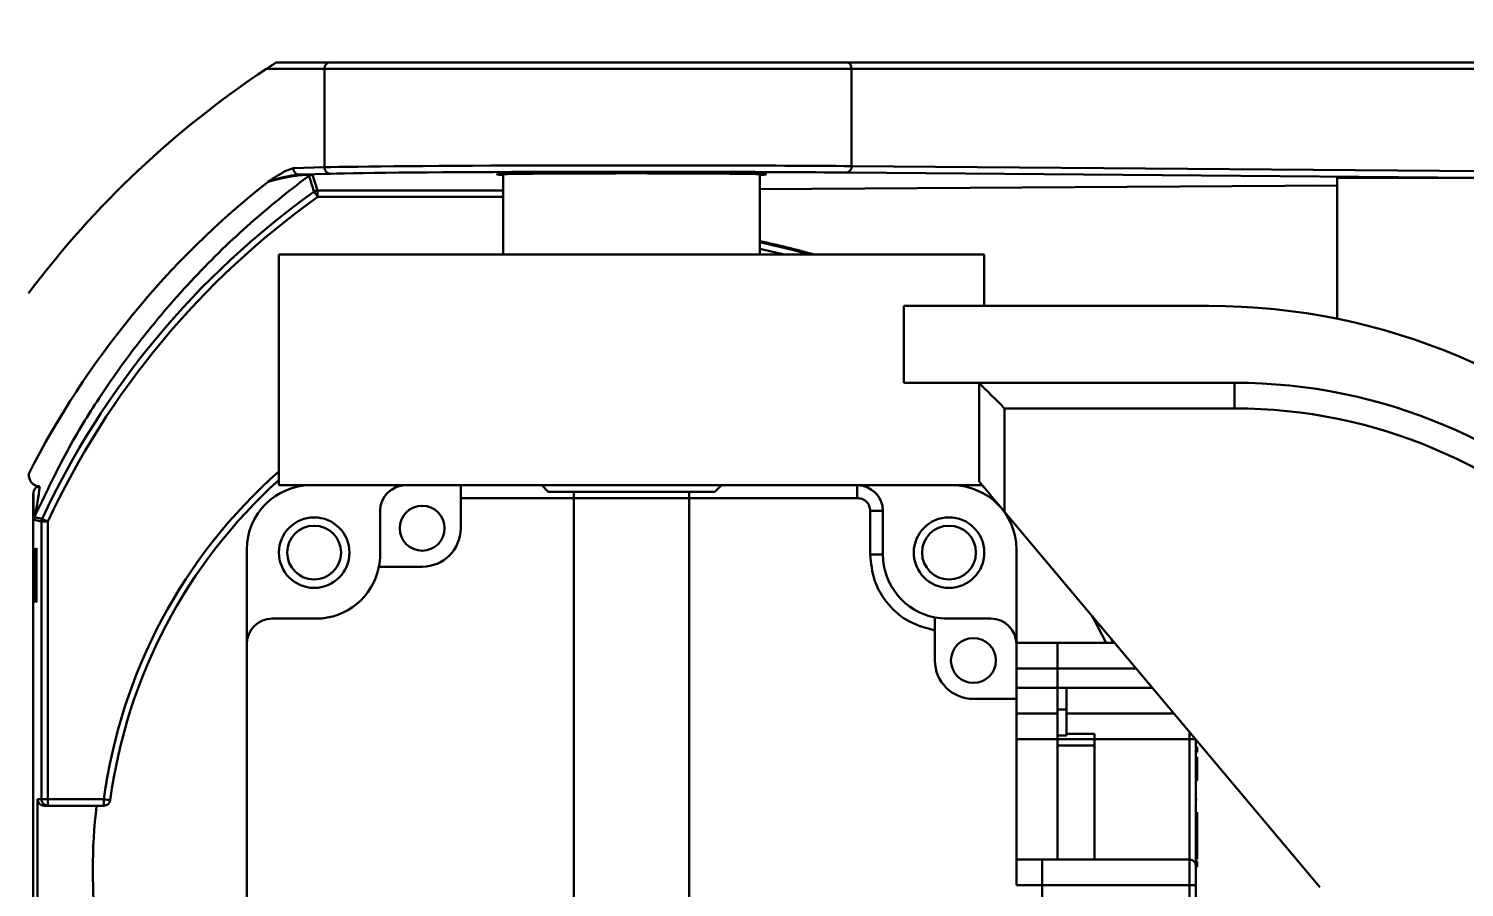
# Model space of a CAD drawing. Header units: millimetres. Extents: x -2601 to 21461, y 11492 to 21077.
# Drawn here: x -1092.3 to -980.4, y 12788.6 to 12855.6 of the extents above; entities that cross this region are included whole.
import ezdxf

# ---------------------------------------------------------------- set-up
doc = ezdxf.new("R2010")
doc.units = ezdxf.units.MM
doc.header["$PDSIZE"] = -1
doc.styles.get("Standard").update_dxf_attribs({"font": ''})
doc.styles.get('Standard').set_extended_font_data('HYSWLongFangSong')
doc.dimstyles.new('ISO-25', dxfattribs={"dimscale": 25, "dimtxt": 3.5, "dimasz": 1.6, "dimexe": 1.25, "dimexo": 0.625, "dimtad": 1, "dimdec": 0, "dimzin": 9, "dimdsep": 46, "dimtxsty": 'Standard', "dimcen": 2.5, "dimadec": 0, "dimazin": 2, "dimtfac": 1, "dimtdec": 0, "dimtofl": 0, "dimtmove": 0, "dimatfit": 3, "dimfxl": 1, "dimarcsym": 0})

# ---------------------------------------------------------------- blocks, each defined once
blk = doc.blocks.new('*D41')
at = {"color": 0, "lineweight": -2}
for p, q in [((-984.73, 13145.13), (-566.17, 12980.75)), ((-80.3, 12727.44), (-80.3, 12852.44)), ((-142.8, 12789.94), (-17.8, 12789.94))]:
    blk.add_line(p, q, dxfattribs=at)
at = {"color": 0}
blk.add_solid([(-563.74, 12986.96), (-568.61, 12974.55), (-528.94, 12966.13)], dxfattribs=at)
at = {"layer": 'Defpoints', "color": 0}
for p in [(-528.94, 12966.13), (-80.3, 12789.94)]:
    blk.add_point(p, dxfattribs=at)
at = {"color": 0, "insert": (-871.65, 13164.51), "char_height": 87.5, "attachment_point": 5, "rotation": 338.5595}
blk.add_mtext('R482', dxfattribs=at)
blk = doc.blocks.new('*D99')
at = {"color": 0, "lineweight": -2}
blk.add_line((-1309.85, 13076.66), (-1702.94, 13168.33), dxfattribs=at)
at = {"color": 0}
blk.add_solid([(-1701.42, 13174.82), (-1704.45, 13161.83), (-1741.89, 13177.41)], dxfattribs=at)
at = {"layer": 'Defpoints', "color": 0}
for p in [(-1741.89, 13177.41), (-80.3, 12789.94)]:
    blk.add_point(p, dxfattribs=at)
at = {"color": 0, "insert": (-1413.9, 13161.89), "char_height": 87.5, "attachment_point": 5, "rotation": 346.8738}
blk.add_mtext('R1706', dxfattribs=at)

msp = doc.modelspace()

# ---------------------------------------------------------------- linework, layer by layer
at = {"color": 161, "lineweight": 30, "true_color": 0x67adff}
for p, q in [((-1069.24, 12852.44), (-1073.75, 12852.44)), ((-1072.99, 12852.94), (-1068.76, 12852.94)), ((-1069.24, 12852.44), (-1069.24, 12844.75)), ((-1028.16, 12852.44), (-1069.24, 12852.44)), ((-1068.76, 12852.94), (-1028.5, 12852.94)), ((-1028.5, 12852.94), (-920.07, 12852.94)), ((-1028.16, 12852.44), (-1028.16, 12844.85)), ((-919.73, 12852.44), (-1028.16, 12852.44)), ((-1071.67, 12844.68), (-1069.24, 12844.75)), ((-979.37, 12843.94), (-1028.5, 12844.35)), ((-1028.16, 12844.85), (-979.03, 12844.44)), ((-1068.76, 12844.25), (-1071.19, 12844.18)), ((-1070.16, 12844.17), (-1069.77, 12842.95)), ((-1055.3, 12844.22), (-1055.3, 12837.94)), ((-1035.3, 12837.94), (-1035.3, 12844.22)), ((-1035.3, 12843.04), (-990.3, 12843.32)), ((-990.3, 12843.94), (-979.37, 12843.94)), ((-990.3, 12843.32), (-990.3, 12843.94)), ((-990.3, 12843.32), (-990.3, 12832.93)), ((-1069.77, 12842.45), (-1069.77, 12842.95)), ((-1069.77, 12842.95), (-1055.3, 12842.95)), ((-1055.3, 12842.45), (-1069.77, 12842.45)), ((-1072.8, 12837.94), (-1072.8, 12819.94)), ((-1072.8, 12837.94), (-1017.8, 12837.94)), ((-1033.38, 12837.94), (-1035.3, 12838.39)), ((-1017.8, 12833.94), (-1017.8, 12837.94)), ((-1024.08, 12833.94), (-1024.08, 12827.94)), ((-1024.08, 12833.94), (-1000.3, 12833.94)), ((-998.3, 12827.94), (-1024.08, 12827.94)), ((-1018.19, 12820.23), (-1018.19, 12827.92)), ((-998.3, 12827.94), (-998.3, 12825.94)), ((-998.3, 12825.94), (-1016.22, 12825.94)), ((-1016.22, 12825.94), (-1016.22, 12817.88)), ((-1072.8, 12819.94), (-1017.96, 12819.94)), ((-1058.62, 12819.94), (-1058.62, 12818.94)), ((-1052.3, 12819.94), (-1051.8, 12819.44)), ((-1038.8, 12819.44), (-1038.3, 12819.94)), ((-1027.7, 12818.94), (-1027.7, 12819.94)), ((-1091.94, 12819.27), (-1091.94, 12760.62)), ((-1058.62, 12818.94), (-1058.62, 12816.59)), ((-1049.8, 12818.94), (-1058.62, 12818.94)), ((-1038.8, 12819.44), (-1051.8, 12819.44)), ((-1049.8, 12818.94), (-1049.8, 12819.44)), ((-1049.8, 12779.2), (-1049.8, 12818.94)), ((-1049.8, 12818.94), (-1040.8, 12818.94)), ((-1040.8, 12819.44), (-1040.8, 12818.94)), ((-1040.8, 12818.94), (-1040.8, 12775.19)), ((-1027.7, 12818.94), (-1040.8, 12818.94)), ((-1064.9, 12814.54), (-1064.9, 12817.94)), ((-1026.7, 12814.54), (-1026.7, 12817.94)), ((-1025.7, 12817.94), (-1026.7, 12817.94)), ((-1025.7, 12817.94), (-1025.7, 12814.54)), ((-991.64, 12788.58), (-1016.22, 12817.88)), ((-1091.3, 12817.11), (-1091.89, 12817.24)), ((-1091.3, 12795.44), (-1091.3, 12817.11)), ((-1090.8, 12817.11), (-1091.3, 12817.11)), ((-1090.8, 12817.11), (-1090.8, 12795.44)), ((-1075.3, 12807.54), (-1075.3, 12814.94)), ((-1025.7, 12814.54), (-1026.7, 12814.54)), ((-1015.3, 12814.94), (-1015.3, 12807.64)), ((-1061.62, 12813.59), (-1064.99, 12813.59)), ((-1069.9, 12809.54), (-1073.3, 12809.54)), ((-1021.65, 12806.27), (-1021.65, 12808.62)), ((-1020.7, 12809.54), (-1017.3, 12809.54)), ((-1075.3, 12776.62), (-1075.3, 12807.54)), ((-1012.1, 12807.64), (-1015.3, 12807.64)), ((-1015.3, 12807.54), (-1015.3, 12803.27)), ((-1012.1, 12807.64), (-1007.64, 12807.64)), ((-1012.1, 12807.64), (-1012.1, 12805.64)), ((-1007.92, 12807.99), (-1007.76, 12807.64)), ((-1015.3, 12805.64), (-1012.1, 12805.64)), ((-1012.1, 12804.14), (-1012.1, 12805.64)), ((-1012.1, 12805.64), (-1005.96, 12805.64)), ((-1015.3, 12804.14), (-1012.1, 12804.14)), ((-1011.4, 12804.14), (-1012.1, 12804.14)), ((-1012.1, 12804.14), (-1012.1, 12802.14)), ((-1011.4, 12802.14), (-1011.4, 12804.14)), ((-1011.4, 12804.14), (-1004.7, 12804.14)), ((-1015.3, 12803.27), (-1018.65, 12803.27)), ((-1015.3, 12803.27), (-1015.3, 12788.74)), ((-1012.1, 12802.14), (-1015.3, 12802.14)), ((-1012.1, 12802.44), (-1011.4, 12802.44)), ((-1012.1, 12802.14), (-1012.1, 12800.14)), ((-1003.02, 12802.14), (-1011.4, 12802.14)), ((-1011.4, 12802.14), (-1011.4, 12800.54)), ((-1001.8, 12800.68), (-1001.8, 12800.14)), ((-1012.1, 12800.14), (-1015.3, 12800.14)), ((-1012.1, 12800.42), (-1011.4, 12800.42)), ((-1012.1, 12800.14), (-1012.1, 12800.42)), ((-1012.1, 12800.14), (-1009.2, 12800.14)), ((-1012.1, 12799.64), (-1012.1, 12800.14)), ((-1009.2, 12799.64), (-1012.1, 12799.64)), ((-1012.1, 12799.64), (-1012.1, 12790.74)), ((-1011.4, 12800.42), (-1011.4, 12800.54)), ((-1011.4, 12800.54), (-1009.2, 12800.54)), ((-1009.2, 12800.54), (-1009.2, 12800.14)), ((-1009.2, 12799.64), (-1009.2, 12800.14)), ((-1009.2, 12800.14), (-1001.8, 12800.14)), ((-1009.2, 12790.74), (-1009.2, 12799.64)), ((-1001.8, 12800.14), (-1001.34, 12800.14)), ((-1001.8, 12800.14), (-1001.8, 12790.74)), ((-1001.3, 12788.74), (-1001.3, 12800.09)), ((-1001.2, 12799.54), (-1001.3, 12799.54)), ((-1001.2, 12799.54), (-1001.2, 12799.11)), ((-1001.3, 12799.11), (-1001.2, 12799.11)), ((-1001.3, 12798.73), (-1001.2, 12798.73)), ((-1001.2, 12798.73), (-1001.2, 12798.3)), ((-1001.3, 12798.3), (-1001.2, 12798.3)), ((-1001.2, 12798.3), (-1001.2, 12797.22)), ((-1001.2, 12797.22), (-1001.3, 12797.22)), ((-1001.3, 12797.09), (-1001.2, 12797.09)), ((-1001.3, 12796.92), (-1001.2, 12796.92)), ((-1001.2, 12797.09), (-1001.2, 12796.92)), ((-1091.61, 12795.44), (-1091.3, 12795.44)), ((-1091.61, 12795.44), (-1091.61, 12784.44)), ((-1090.8, 12795.44), (-1091.3, 12795.44)), ((-1090.8, 12795.44), (-1086.43, 12795.44)), ((-1090.8, 12795.44), (-1090.8, 12794.94)), ((-1086.43, 12795.44), (-1086.43, 12794.94)), ((-1001.2, 12795.42), (-1001.3, 12795.42)), ((-1091.09, 12794.94), (-1087, 12794.94)), ((-1087, 12794.94), (-1086.43, 12794.94)), ((-1001.2, 12794.45), (-1001.2, 12793.54)), ((-1001.2, 12793.54), (-1001.3, 12793.54)), ((-1001.2, 12793.33), (-1001.3, 12793.33)), ((-1001.2, 12793.19), (-1001.3, 12793.19)), ((-1001.2, 12792.98), (-1001.3, 12792.98)), ((-1001.2, 12793.19), (-1001.2, 12793.33)), ((-1001.2, 12792.98), (-1001.2, 12793.19)), ((-1001.3, 12792.53), (-1001.2, 12792.53)), ((-1001.2, 12792.53), (-1001.2, 12791.41)), ((-1015.3, 12790.74), (-1013.3, 12790.74)), ((-1013.3, 12788.74), (-1013.3, 12790.74)), ((-1001.8, 12790.74), (-1013.3, 12790.74)), ((-1001.8, 12788.74), (-1001.8, 12790.74)), ((-1001.3, 12791.41), (-1001.2, 12791.41)), ((-1001.3, 12791.23), (-1001.2, 12791.23)), ((-1001.3, 12790.76), (-1001.2, 12790.76)), ((-1001.3, 12790.58), (-1001.2, 12790.58)), ((-1001.2, 12791.41), (-1001.2, 12791.23)), ((-1001.2, 12791.23), (-1001.2, 12790.76)), ((-1001.2, 12790.58), (-1001.2, 12790.15)), ((-1013.3, 12788.74), (-1015.3, 12788.74)), ((-1013.3, 12770.74), (-1013.3, 12788.74)), ((-1013.3, 12788.74), (-1013.3, 12786.99)), ((-1001.8, 12788.74), (-1013.3, 12788.74)), ((-1001.3, 12788.74), (-1001.8, 12788.74)), ((-1001.8, 12774.14), (-1001.8, 12788.74)), ((-1001.3, 12774.14), (-1001.3, 12788.74))]:
    msp.add_line(p, q, dxfattribs=at)
at = {"color": 161, "lineweight": 30, "true_color": 0x67adff, "flags": 128}
for points in [[(-1035.3, 12838.9), (-1032.67, 12838.28), (-1031.48, 12837.94)], [(-1018.19, 12827.92), (-1018.1, 12827.83), (-1017.96, 12827.68), (-1017.76, 12827.48), (-1017.51, 12827.23), (-1017.23, 12826.95), (-1016.91, 12826.63), (-1016.57, 12826.29), (-1016.22, 12825.94)], [(-1016.22, 12817.88), (-1016.57, 12818.29), (-1016.91, 12818.69), (-1017.23, 12819.07), (-1017.51, 12819.41), (-1017.76, 12819.71), (-1017.96, 12819.95), (-1018.1, 12820.12), (-1018.19, 12820.23)], [(-1008.31, 12807.64), (-1009.32, 12809.61), (-1009.39, 12809.73)]]:
    msp.add_lwpolyline(points, dxfattribs=at)
at = {"color": 161, "lineweight": 30, "true_color": 0x67adff}
for centre, radius in [((-1070.04, 12814.69), 2.75), ((-1061.62, 12816.59), 1.75), ((-1020.55, 12814.69), 2.75), ((-1070.05, 12814.69), 2.1), ((-1020.55, 12814.69), 2.1), ((-1018.65, 12806.27), 1.75)]:
    msp.add_circle(centre, radius, dxfattribs=at)
for centre, radius, start, end in [((-1032.3, 12789.94), 75, 123.5573, 143.1301), ((-1068.75, 12852.45), 0.49, 91.3196, 181.1632), ((-1028.6, 12852.51), 0.445, 351.4437, 77.3738), ((-1071.18, 12844.67), 0.491, 178.9469, 268.6248), ((-1068.75, 12844.74), 0.492, 178.9884, 268.5287), ((-1028.6, 12844.78), 0.447, 282.9423, 8.1893), ((-1070.16, 12843.67), 0.5, 89.9798, 125.1168), ((-1032.3, 12789.94), 65, 125.5147, 155.0917), ((-1032.3, 12789.94), 64.5, 125.5147, 155.0917), ((-1069.77, 12842.45), 0.497, 89.8727, 125.6371), ((-991.91, 12898.34), 95.84, 215.3756, 215.6743), ((-1000.3, 12783.94), 50, 0, 90), ((-998.3, 12785.94), 42, 0, 90), ((-998.3, 12785.94), 40, 0, 90), ((-1045.3, 12789.94), 41.5, 131.5023, 172.3842), ((-1045.3, 12789.94), 41, 132.1236, 172.3842), ((-1070.3, 12814.94), 5, 90, 180), ((-1062.9, 12817.94), 2, 90, 180), ((-1027.7, 12817.94), 2, 0, 90), ((-1020.3, 12814.94), 5, 360, 90), ((-1091.39, 12817.24), 0.502, 155.2707, 179.989), ((-1090.79, 12817.11), 0.508, 155.2853, 179.7809), ((-1131.49, 12729.96), 96.18, 64.9729, 65.2707), ((-1061.62, 12816.59), 3, 270, 0), ((-1069.9, 12814.54), 5, 348.9889, 0), ((-1020.7, 12814.54), 5, 180, 258.9889), ((-1069.9, 12814.54), 5, 270, 348.9889), ((-1020.7, 12814.54), 5, 258.9889, 270), ((-1073.3, 12807.54), 2, 90, 180), ((-1017.3, 12807.54), 2, 360, 90), ((-1018.65, 12806.27), 3, 180, 270), ((-1090.8, 12795.44), 0.5, 180.0415, 269.9858), ((-1109.19, 12623.36), 173.58, 82.3012, 82.4662), ((-1086.43, 12795.44), 0.5, 270, 352.3842), ((-1045.3, 12789.94), 42, 173.1629, 186.8371), ((-1001.8, 12790.24), 0.5, 0, 90)]:
    msp.add_arc(centre, radius, start, end, dxfattribs=at)
for centre, major_axis, ratio, start_param, end_param in [((-1045.3, 12844.69), (25, 0), 0.008552, 0.815561, 2.850324), ((-1045.3, 12844.19), (24.5, 0), 0.008727, 0.815561, 2.850324), ((-1031.26, 12789.94), (68.41, 0), 0.999576, 2.238855, 2.672824), ((-1045.3, 12844.19), (10.5, 0), 0.008727, 1.570796, 3.451437), ((-1045.3, 12844.19), (10.5, 0), 0.008727, 5.973341, 7.853982), ((-1045.18, 12789.94), (50.03, 0), 0.99998, 1.284883, 1.37188), ((-1091.09, 12795.44), (0.522, 0), 0.957784, 3.141593, 4.712389)]:
    msp.add_ellipse(centre, major_axis=major_axis, ratio=ratio, start_param=start_param, end_param=end_param, dxfattribs=at)
for centre in [(-1091.87, 12812.94), (-1091.7, 12812.94)]:
    msp.add_ellipse(centre, major_axis=(0, 2.1), ratio=0.008727, dxfattribs=at)
for points, knots in [([(-1073.75, 12852.44), (-1073.65, 12852.51), (-1073.52, 12852.6), (-1073.3, 12852.74), (-1073.22, 12852.8), (-1073.16, 12852.83), (-1073.12, 12852.86), (-1073.1, 12852.87), (-1073.07, 12852.89), (-1073.05, 12852.91), (-1073, 12852.94), (-1072.99, 12852.94), (-1072.99, 12852.94), (-1072.99, 12852.94)], [0, 0, 0, 0, 0.494967, 0.618776, 0.680808, 0.711996, 0.725883, 0.739899, 0.752418, 0.771934, 0.810326, 0.951086, 1, 1, 1, 1]), ([(-1073.64, 12843.63), (-1073.64, 12843.63), (-1073.6, 12843.66), (-1073.4, 12843.78), (-1072.94, 12844.07), (-1072.33, 12844.47), (-1071.86, 12844.62), (-1071.67, 12844.68)], [0, 0, 0, 0, 0.005156, 0.059152, 0.301166, 0.710719, 1, 1, 1, 1]), ([(-1070.45, 12844.08), (-1070.59, 12843.98), (-1071.47, 12843.32), (-1073.82, 12841.47), (-1077.49, 12838.21), (-1081.26, 12834.16), (-1084.42, 12830.22), (-1086.98, 12826.57), (-1089.48, 12822.43), (-1091.06, 12819.11), (-1091.85, 12817.45)], [0, 0, 0, 0, 0.019076, 0.11844, 0.317425, 0.516377, 0.637305, 0.758431, 0.879354, 1, 1, 1, 1]), ([(-1071.19, 12844.18), (-1071.48, 12844.15), (-1072.19, 12844.07), (-1072.89, 12843.86), (-1073.4, 12843.71), (-1073.6, 12843.64), (-1073.64, 12843.63), (-1073.64, 12843.63)], [0, 0, 0, 0, 0.284491, 0.696491, 0.940374, 0.994781, 1, 1, 1, 1]), ([(-1070.45, 12844.08), (-1070.43, 12844.09), (-1070.41, 12844.11), (-1070.41, 12844.14), (-1070.45, 12844.16), (-1070.51, 12844.17), (-1070.55, 12844.17), (-1070.58, 12844.17), (-1070.61, 12844.17), (-1070.66, 12844.17), (-1070.69, 12844.17), (-1070.75, 12844.17), (-1070.87, 12844.16), (-1071.19, 12844.13), (-1071.83, 12844.04), (-1072.65, 12843.88), (-1073.26, 12843.73), (-1073.58, 12843.64), (-1073.64, 12843.63)], [0, 0, 0, 0, 0.05361, 0.100462, 0.131885, 0.14488, 0.151412, 0.15482, 0.160397, 0.162539, 0.169104, 0.170565, 0.184668, 0.215628, 0.335195, 0.630268, 0.925875, 1, 1, 1, 1]), ([(-1071.19, 12844.18), (-1071.17, 12844.18), (-1071.08, 12844.18), (-1070.93, 12844.18), (-1070.75, 12844.19), (-1070.63, 12844.19), (-1070.52, 12844.18), (-1070.43, 12844.18), (-1070.32, 12844.18), (-1070.23, 12844.18), (-1070.17, 12844.18), (-1070.16, 12844.17), (-1070.16, 12844.17)], [0, 0, 0, 0, 0.035163, 0.172586, 0.242809, 0.287546, 0.332443, 0.385947, 0.448823, 0.587028, 0.782075, 1, 1, 1, 1]), ([(-1070.06, 12842.86), (-1070.06, 12842.86), (-1070.06, 12842.87), (-1070.08, 12842.94), (-1070.16, 12843.18), (-1070.28, 12843.57), (-1070.39, 12843.92), (-1070.45, 12844.08)], [0, 0, 0, 0, 0.007128, 0.035642, 0.149696, 0.605914, 1, 1, 1, 1]), ([(-1091.43, 12819.85), (-1091.52, 12819.86), (-1091.71, 12819.88), (-1091.96, 12820.03), (-1092.16, 12820.25), (-1092.28, 12820.54), (-1092.29, 12820.74), (-1092.3, 12820.84)], [0, 0, 0, 0, 0.19569, 0.374127, 0.588751, 0.802112, 1, 1, 1, 1]), ([(-1091.94, 12819.27), (-1091.93, 12819.35), (-1091.91, 12819.51), (-1091.79, 12819.7), (-1091.64, 12819.81), (-1091.51, 12819.85), (-1091.44, 12819.85), (-1091.43, 12819.85)], [0, 0, 0, 0, 0.2985595, 0.5585049, 0.7505365, 0.9434793, 1, 1, 1, 1]), ([(-1091.43, 12819.85), (-1091.55, 12819.05), (-1091.69, 12818.07), (-1091.82, 12817.55), (-1091.85, 12817.45)], [0, 0, 0, 0, 0.817014, 1, 1, 1, 1]), ([(-1091.89, 12817.24), (-1091.89, 12817.3), (-1091.91, 12817.53), (-1091.92, 12818.42), (-1091.93, 12819.14), (-1091.94, 12819.27)], [0, 0, 0, 0, 0.199376, 0.855426, 1, 1, 1, 1]), ([(-1027.7, 12818.94), (-1027.57, 12818.93), (-1027.38, 12818.91), (-1027.14, 12818.79), (-1026.98, 12818.66), (-1026.85, 12818.5), (-1026.73, 12818.26), (-1026.71, 12818.07), (-1026.7, 12817.94)], [0, 0, 0, 0, 0.239443, 0.369857, 0.500004, 0.630484, 0.760557, 1, 1, 1, 1]), ([(-1091.85, 12817.45), (-1091.84, 12817.45), (-1091.83, 12817.45), (-1091.77, 12817.43), (-1091.57, 12817.39), (-1091.39, 12817.35), (-1091.25, 12817.32)], [0, 0, 0, 0, 0.014751, 0.073758, 0.309778, 1, 1, 1, 1]), ([(-1021.65, 12808.62), (-1022.31, 12808.8), (-1023.69, 12809.16), (-1025.36, 12810.58), (-1026.49, 12812.45), (-1026.63, 12813.86), (-1026.7, 12814.54)], [0, 0, 0, 0, 0.242075, 0.500004, 0.757947, 1, 1, 1, 1]), ([(-1021.65, 12808.62), (-1021.65, 12808.74), (-1021.65, 12808.97), (-1021.65, 12809.27), (-1021.65, 12809.5), (-1021.65, 12809.62), (-1021.65, 12809.63), (-1021.65, 12809.64)], [0, 0, 0, 0, 0.218847, 0.437275, 0.655081, 0.869769, 1, 1, 1, 1]), ([(-1001.2, 12797.09), (-1001.2, 12797.1), (-1001.2, 12797.13), (-1001.2, 12797.18), (-1001.2, 12797.21), (-1001.2, 12797.22)], [0, 0, 0, 0, 0.288703, 0.5683, 1, 1, 1, 1]), ([(-1001.2, 12793.33), (-1001.2, 12793.35), (-1001.2, 12793.4), (-1001.2, 12793.48), (-1001.2, 12793.52), (-1001.2, 12793.54)], [0, 0, 0, 0, 0.288081, 0.567721, 1, 1, 1, 1]), ([(-1001.2, 12792.53), (-1001.2, 12792.55), (-1001.2, 12792.7), (-1001.2, 12792.84), (-1001.2, 12792.98)], [0, 0, 0, 0, 0.104351, 1, 1, 1, 1]), ([(-1001.3, 12788.74), (-1001.3, 12788.93), (-1001.3, 12789.22), (-1001.3, 12789.57), (-1001.3, 12789.81), (-1001.3, 12790.01), (-1001.3, 12790.19), (-1001.3, 12790.22), (-1001.3, 12790.24)], [0, 0, 0, 0, 0.2394329, 0.3698363, 0.5000519, 0.6304746, 0.7605576, 1, 1, 1, 1])]:
    msp.add_open_spline(points, degree=3, knots=knots, dxfattribs=at)

# ---------------------------------------------------------------- dimensions: what is measured, and where the dimension line sits
for mpoint, picture, middle in [((-528.94, 12966.13), '*D41', (-893.36, 13109.24)), ((-1741.89, 13177.41), '*D99', (-1427.39, 13104.07))]:
    dim = msp.add_radius_dim(center=(-80.3, 12789.94), mpoint=mpoint, dimstyle='ISO-25')
    dim.commit()
    dim.dimension.update_dxf_attribs({"geometry": picture, "text_midpoint": middle, "dimtype": 164})

doc.saveas('drawing.dxf')
